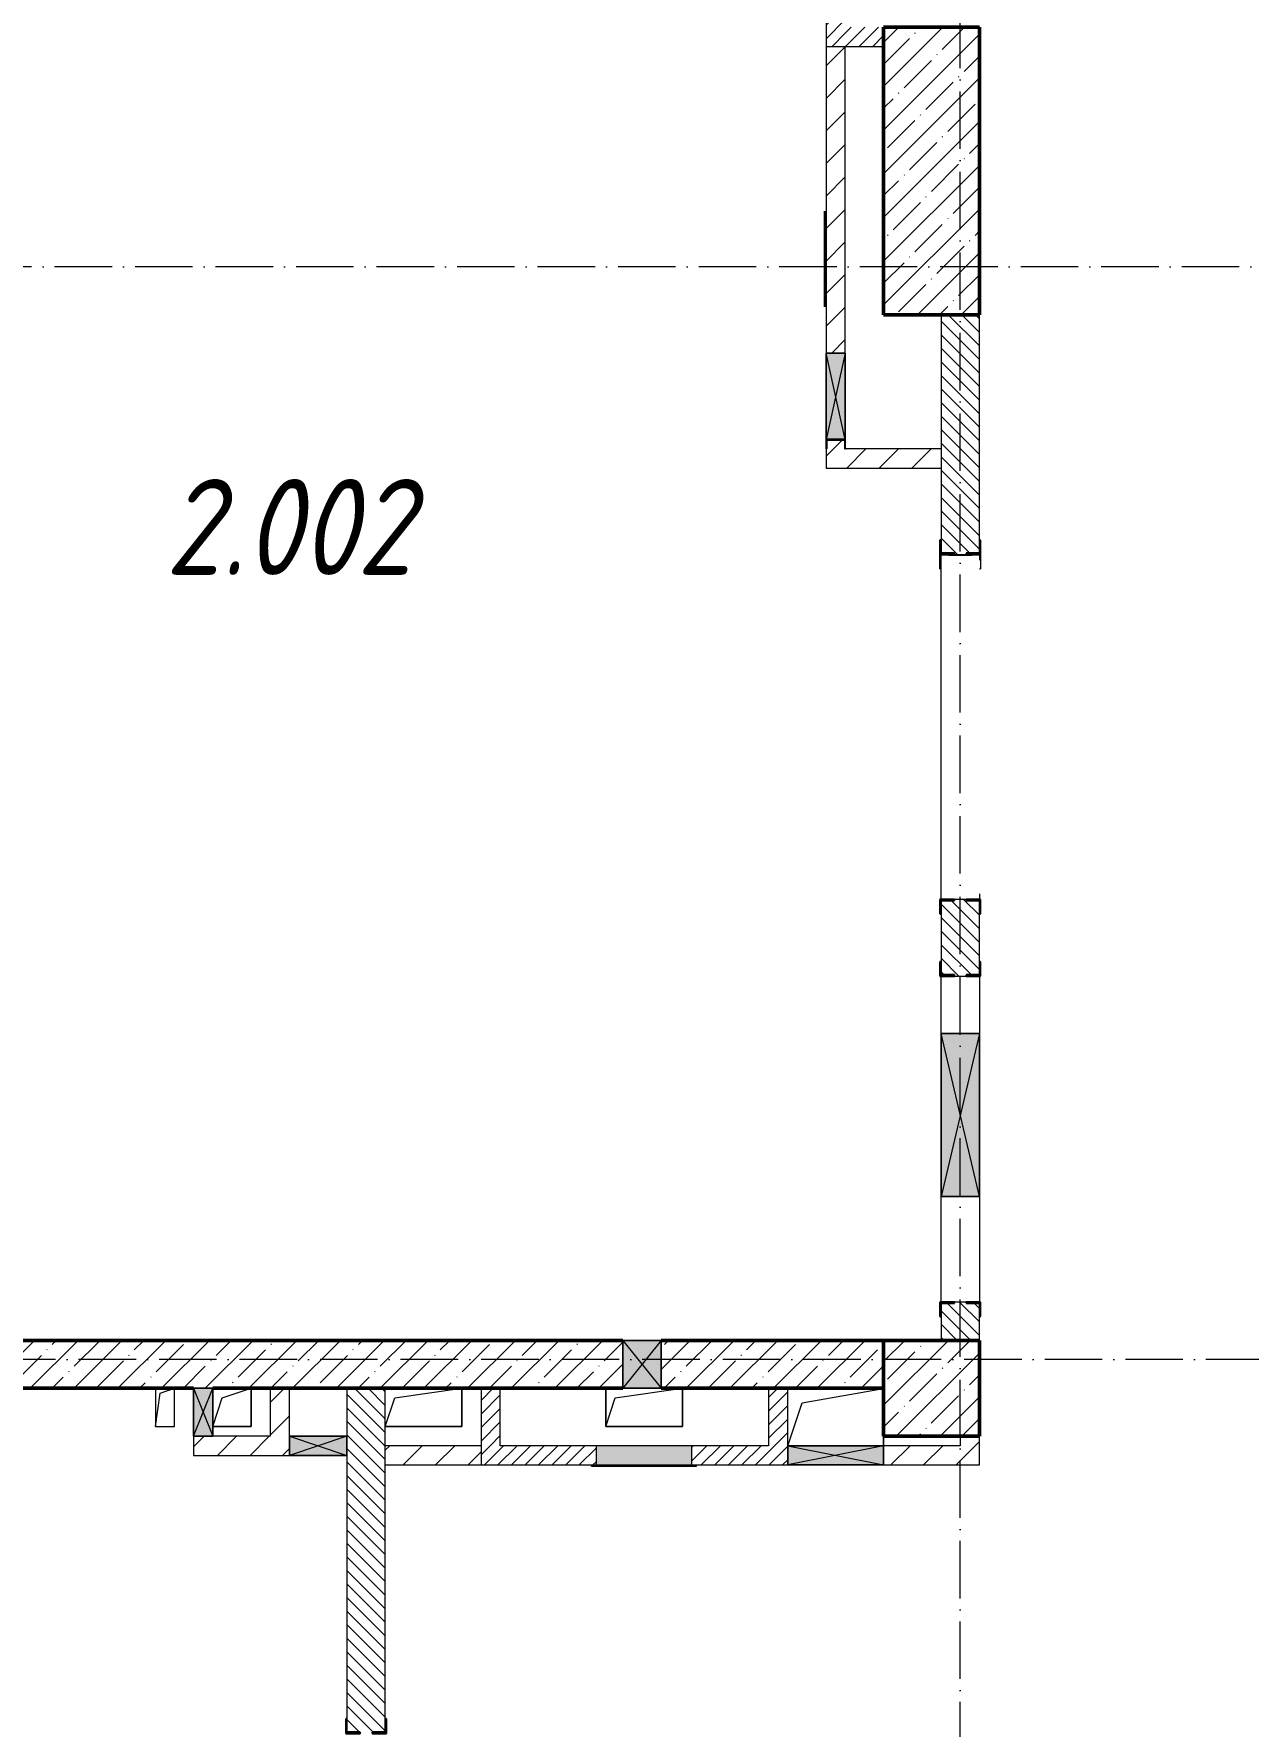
# Model space of a CAD drawing. Header units: millimetres. Extents: x -213536 to 1564669, y -45299 to 942238.
# Drawn here: x 544899 to 551235, y 637213 to 646041 of the extents above; entities that cross this region are included whole.
import ezdxf

# ---------------------------------------------------------------- set-up
doc = ezdxf.new("R2010")
doc.units = ezdxf.units.MM
doc.linetypes.add('50_200_ШТРИХ_1Т_ш5_п1_п1_', pattern=[700, 500, -100, 0, -100])
for name, color, linetype, lineweight in [('3.1) ЖБ окна 1.2 м', 102, 'Continuous', 30), ('5) Швы', 2, 'Continuous', 30), ('A-DETL-GENF-OTLN', 7, 'Continuous', 9), ('A-FLOR-____-OTLN', 7, 'Continuous', 9), ('A-GENM-____-MCUT', 7, 'Continuous', 25), ('A-GENM-____-OTLN', 7, 'Continuous', 9), ('A-GENM-____-OTLN-1', 7, 'Continuous', 25), ('A-GLAZ-____-OTLN', 7, 'Continuous', 9), ('A-WALL-____-MCUT', 7, 'Continuous', 13), ('A-WALL-____-MCUT-1', 7, 'Continuous', 9), ('A-WALL-____-MCUT-2', 7, 'Continuous', 50), ('A-WALL-____-PATT-1', 7, 'Continuous', 9), ('A-WALL-FNSH-MCUT-1', 7, 'Continuous', 9), ('I-WALL-____-OTLN', 7, 'Continuous', 9), ('S-COLS-____-MCUT', 7, 'Continuous', 50), ('S-COLS-____-OTLN', 7, 'Continuous', 9), ('S-GRID-____-OTLN-1', 7, '50_200_ШТРИХ_1Т_ш5_п1_п1_', 9), ('Марки помещений', 7, 'Continuous', 9)]:
    doc.layers.add(name, color=color, linetype=linetype, lineweight=lineweight)
doc.layers.add('A-GLAZ-____-OTLN-1', color=7, linetype='Continuous', lineweight=9, true_color=0xc0c0c0)
doc.styles.add('ISOCPEUR_I_2', font='isocpeui.ttf', dxfattribs={"width": 0.85, "height": 2.3})
pattern_1 = [(135, (544282.637, 571544.04), (-35.35534, -35.35534), [])]
pattern_2 = [(45, (544282.637, 571544.04), (-35.35534, 35.35534), [])]
pattern_3 = [(45, (544282.64, 571544.04), (-84.85281, 84.85281), [])]

# ---------------------------------------------------------------- blocks, each defined once
blk = doc.blocks.new('BSC_Колонна _Прямоугольная - 500х500-V23-АР1_План отверстий 2 этажа в осях 1-64_Ю-ЯЯ')
at = {"layer": 'S-COLS-____-OTLN'}
h = blk.add_hatch(dxfattribs=at)
h.set_pattern_fill('FP_32', color=256, style=0, pattern_type=2)
h.set_pattern_definition([(45, (-5300, -67431.04), (-114.04925, 114.04925), []), (45, (-5185.95, -67431.04), (-114.04925, 114.04925), [201.613, -40.323, 3.353, -36.97])])
h.paths.add_polyline_path([(-250, -250), (250, -250), (250, 250), (-250, 250)], flags=0)
at = {"layer": 'S-COLS-____-MCUT'}
for p, q in [((250, 250), (-250, 250)), ((-250, 250), (-250, -250)), ((250, -250), (250, 250)), ((-250, -250), (250, -250))]:
    blk.add_line(p, q, dxfattribs=at)
blk = doc.blocks.new('BSC_Колонна _Прямоугольная - 500х1500-25984399-АР1_План отверстий 2 этажа в осях 1-64_Ю-ЯЯ')
at = {"layer": 'S-COLS-____-OTLN'}
h = blk.add_hatch(dxfattribs=at)
h.set_pattern_fill('FP_161', color=256, style=0, pattern_type=2)
h.set_pattern_definition([(45, (-5300, -73781.04), (-114.04925, 114.04925), []), (45, (-5185.95, -73781.04), (-114.04925, 114.04925), [201.613, -40.323, 3.353, -36.97])])
h.paths.add_polyline_path([(-250, -750), (250, -750), (250, 750), (-250, 750), (-250, -412.3)], flags=0)
at = {"layer": 'S-COLS-____-MCUT'}
for p, q in [((250, 750), (-250, 750)), ((-250, 750), (-250, -750)), ((250, -750), (250, 750)), ((-250, -750), (250, -750))]:
    blk.add_line(p, q, dxfattribs=at)
blk = doc.blocks.new('154_Стойка_СКБ_Уголок - СМ-2180_200-28268025-АР1_План отверстий 2 этажа в осях 1-64_Ю-ЯЯ')
at = {"layer": 'A-GENM-____-MCUT'}
for p, q in [((125, 156), (125, 81)), ((200, 156), (125, 156)), ((131, 81), (131, 150)), ((131, 150), (200, 150)), ((200, 150), (200, 156)), ((125, 81), (131, 81)), ((131, 19), (125, 19)), ((125, 19), (125, -56)), ((131, -50), (131, 19)), ((125, -56), (200, -56)), ((200, -50), (131, -50)), ((200, -56), (200, -50))]:
    blk.add_line(p, q, dxfattribs=at)
blk = doc.blocks.new('Фахверк_СКБ_Уголок - 200_3960_зеркало-28268689-АР1_План отверстий 2 этажа в осях 1-64_Ю-ЯЯ')
at = {"layer": 'A-GENM-____-MCUT'}
for p, q in [((200, 156), (125, 156)), ((125, 156), (125, 81)), ((131, 81), (131, 150)), ((131, 150), (200, 150)), ((200, 150), (200, 156)), ((125, 81), (131, 81)), ((131, 19), (125, 19)), ((125, 19), (125, -56)), ((131, -50), (131, 19)), ((125, -56), (200, -56)), ((200, -50), (131, -50)), ((200, -56), (200, -50))]:
    blk.add_line(p, q, dxfattribs=at)
blk = doc.blocks.new('Фахверк_СКБ_Уголок - 200_3960-28268576-АР1_План отверстий 2 этажа в осях 1-64_Ю-ЯЯ')
at = {"layer": 'A-GENM-____-MCUT'}
for p, q in [((200, 156), (125, 156)), ((125, 156), (125, 81)), ((131, 81), (131, 150)), ((131, 150), (200, 150)), ((200, 150), (200, 156)), ((125, 81), (131, 81)), ((131, 19), (125, 19)), ((125, 19), (125, -56)), ((131, -50), (131, 19)), ((125, -56), (200, -56)), ((200, -50), (131, -50)), ((200, -56), (200, -50))]:
    blk.add_line(p, q, dxfattribs=at)
blk = doc.blocks.new('154_Стойка_СКБ_Уголок - СМ-2480_200-28346303-АР1_План отверстий 2 этажа в осях 1-64_Ю-ЯЯ')
at = {"layer": 'A-GENM-____-MCUT'}
for p, q in [((125, 156), (125, 81)), ((200, 156), (125, 156)), ((131, 81), (131, 150)), ((131, 150), (200, 150)), ((200, 150), (200, 156)), ((125, 81), (131, 81)), ((131, 19), (125, 19)), ((125, 19), (125, -56)), ((131, -50), (131, 19)), ((125, -56), (200, -56)), ((200, -50), (131, -50)), ((200, -56), (200, -50))]:
    blk.add_line(p, q, dxfattribs=at)
blk = doc.blocks.new('Стойка_Влож_Полоса боковая - Полоса-V150-АР1_План отверстий 2 этажа в осях 1-64_Ю-ЯЯ')
at = {"layer": 'A-GENM-____-OTLN'}
for p, q in [((-5, 60), (0, 60)), ((-5, -60), (-5, 60)), ((0, 31), (0, -31)), ((0, -60), (-5, -60))]:
    blk.add_line(p, q, dxfattribs=at)
blk = doc.blocks.new('Стойка_Влож_Уголок_Опорный - Уголок-28213941-АР1_План отверстий 2 этажа в осях 1-64_Ю-ЯЯ')
at = {"layer": 'A-GENM-____-OTLN'}
for p, q in [((-212, -6), (-212, 0)), ((0, 0), (0, -6)), ((-212, -75), (-212, -6)), ((-212, -6), (-206, -6)), ((-212, -75), (-206, -75)), ((-6, -6), (0, -6)), ((-6, -75), (0, -75)), ((0, -6), (0, -75))]:
    blk.add_line(p, q, dxfattribs=at)
blk = doc.blocks.new('АР_Перемычка - АР_Перемычка-28444941-АР1_План отверстий 2 этажа в осях 1-64_Ю-ЯЯ')
at = {"layer": 'A-GENM-____-OTLN'}
blk.add_line((-400, -100), (-392, -100), dxfattribs=at)
blk = doc.blocks.new('AR_Отверстие прямоугольное _в плите_ - AR_Отверстие прямоугольное _в плите_-V166-АР1_План отверстий 2 этажа в осях 1-64_Ю-ЯЯ')
at = {"layer": 'A-GENM-____-OTLN'}
for p, q in [((-50, 100), (-50, -100)), ((-25, 75), (50, 100)), ((50, -100), (50, 100)), ((-50, -100), (-25, 75)), ((-50, -100), (50, -100))]:
    blk.add_line(p, q, dxfattribs=at)
blk = doc.blocks.new('AR_Отверстие прямоугольное _в плите_ - AR_Отверстие прямоугольное _в плите_-V187-АР1_План отверстий 2 этажа в осях 1-64_Ю-ЯЯ')
at = {"layer": 'A-GENM-____-OTLN'}
for p, q in [((250, 150), (-250, 150)), ((-175, 75), (250, 150)), ((-249.9, -149.7), (-175, 75)), ((250, -149.7), (250, -99.7))]:
    blk.add_line(p, q, dxfattribs=at)
blk = doc.blocks.new('AR_Отверстие прямоугольное _в плите_ - AR_Отверстие прямоугольное _в плите_-V192-АР1_План отверстий 2 этажа в осях 1-64_Ю-ЯЯ')
at = {"layer": 'A-GENM-____-OTLN'}
for p, q in [((-50, 50), (100, 100)), ((100, -100), (100, 100)), ((-100, -100), (-50, 50)), ((-100, -100), (100, -100))]:
    blk.add_line(p, q, dxfattribs=at)
blk = doc.blocks.new('AR_Отверстие прямоугольное _в плите_ - AR_Отверстие прямоугольное _в плите_-30459223-АР1_План отверстий 2 этажа в осях 1-64_Ю-ЯЯ')
at = {"layer": 'A-GENM-____-OTLN'}
for p, q in [((-150, 50), (200, 100)), ((200, -100), (200, 100)), ((-200, -100), (-150, 50)), ((-200, -100), (200, -100))]:
    blk.add_line(p, q, dxfattribs=at)
blk = doc.blocks.new('AR_Отверстие прямоугольное _в плите_ - AR_Отверстие прямоугольное _в плите_-V202-АР1_План отверстий 2 этажа в осях 1-64_Ю-ЯЯ')
at = {"layer": 'A-GENM-____-OTLN'}
for p, q in [((-200, 100), (-200, -100)), ((-150, 50), (200, 100)), ((200, -100), (200, 100)), ((-200, -100), (-150, 50)), ((-200, -100), (200, -100))]:
    blk.add_line(p, q, dxfattribs=at)
blk = doc.blocks.new('AR_Отверстие прямоугольное _в стене_ - AR_Отверстие прямоугольное _в стене__ВК-32405659-АР1_План отверстий 2 этажа в осях 1-64_Ю-ЯЯ')
at = {"layer": 'A-GLAZ-____-OTLN-1'}
blk.add_hatch(color=256, dxfattribs=at).paths.add_polyline_path([(100, -125), (100, 125), (-100, 125), (-100, -125)], flags=0)
at = {"layer": 'A-DETL-GENF-OTLN'}
for p, q in [((-100, -125), (-100, 125)), ((-100, 125), (100, 125)), ((100, 125), (-100, -125)), ((-100, 125), (100, -125)), ((100, 125), (-100, 125)), ((-100, 125), (-100, -125)), ((100, 125), (100, -125)), ((100, -125), (100, 125)), ((100, -125), (-100, -125)), ((-100, -125), (100, -125))]:
    blk.add_line(p, q, dxfattribs=at)
blk = doc.blocks.new('AR_Отверстие Ниша - Лючок-32406216-АР1_План отверстий 2 этажа в осях 1-64_Ю-ЯЯ')
at = {"layer": 'A-GLAZ-____-OTLN'}
blk.add_hatch(color=256, dxfattribs=at).paths.add_polyline_path([(250, -50), (250, 50), (-250, 50), (-250, -50)], flags=0)
for p, q in [((250, 50), (-250, 50)), ((-250, 50), (-250, -50)), ((250, -50), (250, 50)), ((-250, -50), (250, -50))]:
    blk.add_line(p, q, dxfattribs=at)
blk = doc.blocks.new('Л_Общий_Лючок - Лючок-29683801-АР1_План отверстий 2 этажа в осях 1-64_Ю-ЯЯ')
at = {"layer": 'A-GLAZ-____-OTLN-1'}
blk.add_hatch(color=256, dxfattribs=at).paths.add_polyline_path([(-24, 0), (524, 0), (524, 6), (-24, 6)], flags=0)
at = {"layer": 'A-GLAZ-____-OTLN'}
for p, q in [((524, 6), (-24, 6)), ((-24, 6), (-24, 0)), ((524, 6), (524, 0))]:
    blk.add_line(p, q, dxfattribs=at)
blk = doc.blocks.new('AR_Отверстие прямоугольное _в стене__БезПР - AR_Отверстие прямоугольное _в стене__БезПР-36788609-АР1_План отверстий 2 этажа в осях 1-64_Ю-ЯЯ')
at = {"layer": 'A-GLAZ-____-OTLN'}
blk.add_hatch(color=256, dxfattribs=at).paths.add_polyline_path([(-125, -50), (125, -50), (125, 50), (-125, 50)], flags=0)
at = {"layer": 'A-DETL-GENF-OTLN'}
for p, q in [((-125, -50), (-125, 50)), ((-125, 50), (125, 50)), ((125, 50), (-125, -50)), ((-125, 50), (125, -50)), ((125, 50), (-125, 50)), ((-125, 50), (-125, -50)), ((125, 50), (125, -50)), ((125, -50), (125, 50)), ((125, -50), (-125, -50)), ((-125, -50), (125, -50))]:
    blk.add_line(p, q, dxfattribs=at)
blk = doc.blocks.new('AR_Отверстие прямоугольное _в стене__БезПР - AR_Отверстие прямоугольное _в стене__БезПР-36428157-АР1_План отверстий 2 этажа в осях 1-64_Ю-ЯЯ')
at = {"layer": 'A-GLAZ-____-OTLN'}
blk.add_hatch(color=256, dxfattribs=at).paths.add_polyline_path([(150, -50), (150, 50), (-150, 50), (-150, -50)], flags=0)
at = {"layer": 'A-DETL-GENF-OTLN'}
for p, q in [((-150, -50), (-150, 50)), ((-150, 50), (150, 50)), ((150, 50), (-150, -50)), ((-150, 50), (150, -50)), ((150, 50), (-150, 50)), ((-150, 50), (-150, -50)), ((150, 50), (150, -50)), ((150, -50), (150, 50)), ((150, -50), (-150, -50)), ((-150, -50), (150, -50))]:
    blk.add_line(p, q, dxfattribs=at)
at = {"layer": 'A-GLAZ-____-OTLN'}
blk.add_line((150, 50), (-150, 50), dxfattribs=at)
blk = doc.blocks.new('AR_Отверстие прямоугольное _в стене_ - AR_Отверстие прямоугольное _в стене__ОВ-36798040-АР1_План отверстий 2 этажа в осях 1-64_Ю-ЯЯ')
at = {"layer": 'A-GLAZ-____-OTLN'}
blk.add_hatch(color=256, dxfattribs=at).paths.add_polyline_path([(425, -100), (425, 100), (-425, 100), (-425, -100)], flags=0)
at = {"layer": 'A-DETL-GENF-OTLN'}
for p, q in [((-425, -100), (-425, 100)), ((-425, 100), (425, 100)), ((425, 100), (-425, -100)), ((-425, 100), (425, -100)), ((425, 100), (-425, 100)), ((-425, 100), (-425, -100)), ((425, 100), (425, -100)), ((425, -100), (425, 100)), ((425, -100), (-425, -100)), ((-425, -100), (425, -100))]:
    blk.add_line(p, q, dxfattribs=at)
blk = doc.blocks.new('AR_Отверстие прямоугольное _в стене__БезПР - AR_Отверстие прямоугольное _в стене__БезПР-36788837-АР1_План отверстий 2 этажа в осях 1-64_Ю-ЯЯ')
at = {"layer": 'A-GLAZ-____-OTLN'}
blk.add_hatch(color=256, dxfattribs=at).paths.add_polyline_path([(250, -50), (250, 50), (-250, 50), (-250, -50)], flags=0)
at = {"layer": 'A-DETL-GENF-OTLN'}
for p, q in [((-250, -50), (-250, 50)), ((-250, 50), (250, 50)), ((250, 50), (-250, -50)), ((-250, 50), (250, -50)), ((250, 50), (-250, 50)), ((-250, 50), (-250, -50)), ((250, 50), (250, -50)), ((250, -50), (250, 50)), ((250, -50), (-250, -50)), ((-250, -50), (250, -50))]:
    blk.add_line(p, q, dxfattribs=at)
at = {"layer": 'A-GLAZ-____-OTLN'}
blk.add_line((250, 50), (-250, 50), dxfattribs=at)
blk = doc.blocks.new('AR_Отверстие прямоугольное _в стене_ - AR_Отверстие прямоугольное _в стене__ОВ-36797345-АР1_План отверстий 2 этажа в осях 1-64_Ю-ЯЯ')
at = {"layer": 'A-GLAZ-____-OTLN'}
blk.add_hatch(color=256, dxfattribs=at).paths.add_polyline_path([(225, 50), (-225, 50), (-225, -50), (225, -50), (225, 47)], flags=0)
at = {"layer": 'A-DETL-GENF-OTLN'}
for p, q in [((-225, -50), (-225, 50)), ((-225, 50), (225, 50)), ((225, 50), (-225, -50)), ((-225, 50), (225, -50)), ((225, 50), (-225, 50)), ((-225, 50), (-225, -50)), ((225, -50), (-225, -50)), ((-225, -50), (225, -50))]:
    blk.add_line(p, q, dxfattribs=at)
blk = doc.blocks.new('154_Фахверк_СКБ_Швеллер - Тип_100_3960_зеркало-36793856-АР1_План отверстий 2 этажа в осях 1-64_Ю-ЯЯ')
at = {"layer": 'A-GENM-____-MCUT'}
for p, q in [((175, 50), (125, 50)), ((125, 50), (125, -50)), ((128, 47), (175, 47)), ((128, -47), (128, 47)), ((175, 47), (175, 50)), ((125, -50), (175, -50)), ((175, -47), (128, -47)), ((175, -50), (175, -47))]:
    blk.add_line(p, q, dxfattribs=at)
blk = doc.blocks.new('2этаж')
at = {"layer": 'S-GRID-____-OTLN-1', "color": 251, "ltscale": 0.6, "true_color": 0x636466}
for p, q in [((-10141.7, 511907.5), (-10141.7, 549908.8)), ((8958.3, 532297), (-20260.4, 532297)), ((88482.7, 526597), (-20260.4, 526597))]:
    blk.add_line(p, q, dxfattribs=at)

msp = doc.modelspace()

# ---------------------------------------------------------------- hatches: boundary and pattern name
at = {"layer": 'A-WALL-____-PATT-1'}
h = msp.add_hatch(dxfattribs=at)
h.set_pattern_fill('FP_5', color=256, style=0, pattern_type=2)
h.set_pattern_definition(pattern_2)
h.paths.add_polyline_path([(549132.6, 645975.1), (549132.6, 648175.1), (549032.6, 648175.1), (549032.6, 645975.1)], flags=0)
h = msp.add_hatch(dxfattribs=at)
h.set_pattern_fill('FP_5', color=256, style=0, pattern_type=2)
h.set_pattern_definition(pattern_2)
h.paths.add_polyline_path([(549332.6, 645975.1), (549332.6, 646075.1), (549132.6, 646075.1), (549132.6, 645975.1)], flags=0)
h = msp.add_hatch(dxfattribs=at)
h.set_pattern_fill('FP_4', color=256, style=0, pattern_type=2)
h.set_pattern_definition(pattern_3)
h.paths.add_polyline_path([(549129.6, 643875.1), (549129.6, 643922.1), (549035.6, 643922.1), (549035.6, 643875.1), (549082.6, 643875.1)], flags=0)
h.paths.add_polyline_path([(549132.6, 644375.1), (549132.6, 645975.1), (549032.6, 645975.1), (549032.6, 644375.1)], flags=0)
h = msp.add_hatch(dxfattribs=at)
h.set_pattern_fill('FP_6', color=256, style=0, pattern_type=2)
h.set_pattern_definition(pattern_1)
h.paths.add_polyline_path([(549832.6, 639225.1), (549832.6, 639419.1), (549763.6, 639419.1), (549763.6, 639425.1), (549701.6, 639425.1), (549701.6, 639419.1), (549632.6, 639419.1), (549632.6, 639225.1), (549826.6, 639225.1)], flags=0)
h.paths.add_polyline_path([(549701.6, 641125.1), (549763.6, 641125.1), (549763.6, 641131.1), (549832.6, 641131.1), (549832.6, 641519.1), (549763.6, 641519.1), (549763.6, 641525.1), (549701.6, 641525.1), (549701.6, 641519.1), (549632.6, 641519.1), (549632.6, 641131.1), (549701.6, 641131.1)], flags=0)
h.paths.add_polyline_path([(549763.6, 643325.1), (549763.6, 643331.1), (549832.6, 643331.1), (549832.6, 644575.1), (549632.6, 644575.1), (549632.6, 643331.1), (549701.6, 643331.1), (549701.6, 643325.1)], flags=0)
h = msp.add_hatch(dxfattribs=at)
h.set_pattern_fill('FP_4', color=256, style=0, pattern_type=2)
h.set_pattern_definition(pattern_3)
h.paths.add_polyline_path([(549132.6, 643775.1), (549632.6, 643775.1), (549632.6, 643875.1), (549032.6, 643875.1), (549032.6, 643775.1), (549129.6, 643775.1)], flags=0)
h = msp.add_hatch(dxfattribs=at)
h.set_pattern_fill('FP_13', color=256, style=0, pattern_type=2)
h.set_pattern_definition([(45, (544282.64, 571544.04), (-114.04925, 114.04925), []), (45, (544396.69, 571544.04), (-114.04925, 114.04925), [201.612, -40.322, 3.353, -36.97])])
h.paths.add_polyline_path([(549332.6, 638975.1), (549332.6, 639225.1), (548172.6, 639225.1), (548172.6, 638975.1)], flags=0)
h.paths.add_polyline_path([(547972.6, 638975.1), (547972.6, 639225.1), (542332.6, 639225.1), (542332.6, 638975.1), (547802.5, 638975.1)], flags=0)
h = msp.add_hatch(dxfattribs=at)
h.set_pattern_fill('FP_4', color=256, style=0, pattern_type=2)
h.set_pattern_definition(pattern_3)
h.paths.add_polyline_path([(546232.6, 638725.1), (546232.6, 638975.1), (546132.6, 638975.1), (546132.6, 638725.1)], flags=0)
h = msp.add_hatch(dxfattribs=at)
h.set_pattern_fill('FP_6', color=256, style=0, pattern_type=2)
h.set_pattern_definition(pattern_1)
h.paths.add_polyline_path([(546732.6, 633575.1), (546732.6, 636019.1), (546663.6, 636019.1), (546663.6, 636025.1), (546601.6, 636025.1), (546601.6, 636019.1), (546532.6, 636019.1), (546532.6, 633575.1)], flags=0)
h.paths.add_polyline_path([(546663.6, 637175.1), (546663.6, 637181.1), (546732.6, 637181.1), (546732.6, 638975.1), (546532.6, 638975.1), (546532.6, 637181.1), (546601.6, 637181.1), (546601.6, 637175.1)], flags=0)
h = msp.add_hatch(dxfattribs=at)
h.set_pattern_fill('FP_5', color=256, style=0, pattern_type=2)
h.set_pattern_definition(pattern_2)
h.paths.add_polyline_path([(547332.6, 638675.1), (547332.6, 638975.1), (547232.6, 638975.1), (547232.6, 638675.1)], flags=0)
h = msp.add_hatch(dxfattribs=at)
h.set_pattern_fill('FP_5', color=256, style=0, pattern_type=2)
h.set_pattern_definition(pattern_2)
h.paths.add_polyline_path([(548832.6, 638675.1), (548832.6, 638975.1), (548732.6, 638975.1), (548732.6, 638675.1)], flags=0)
h = msp.add_hatch(dxfattribs=at)
h.set_pattern_fill('FP_4', color=256, style=0, pattern_type=2)
h.set_pattern_definition(pattern_3)
h.paths.add_polyline_path([(545832.6, 638625.1), (545832.6, 638725.1), (545732.6, 638725.1), (545732.6, 638625.1)], flags=0)
h = msp.add_hatch(dxfattribs=at)
h.set_pattern_fill('FP_4', color=256, style=0, pattern_type=2)
h.set_pattern_definition(pattern_3)
h.paths.add_polyline_path([(546232.6, 638625.1), (546232.6, 638725.1), (545832.6, 638725.1), (545832.6, 638625.1), (546035, 638625.1)], flags=0)
h = msp.add_hatch(dxfattribs=at)
h.set_pattern_fill('FP_4', color=256, style=0, pattern_type=2)
h.set_pattern_definition(pattern_3)
h.paths.add_polyline_path([(549832.6, 638575.1), (549832.6, 638725.1), (549732.6, 638725.1), (549732.6, 638575.1)], flags=0)
h = msp.add_hatch(dxfattribs=at)
h.set_pattern_fill('FP_4', color=256, style=0, pattern_type=2)
h.set_pattern_definition(pattern_3)
h.paths.add_polyline_path([(547232.6, 638575.1), (547232.6, 638675.1), (546732.6, 638675.1), (546732.6, 638575.1)], flags=0)
h = msp.add_hatch(dxfattribs=at)
h.set_pattern_fill('FP_5', color=256, style=0, pattern_type=2)
h.set_pattern_definition(pattern_2)
h.paths.add_polyline_path([(547802.5, 638575.1), (547832.6, 638575.1), (547832.6, 638675.1), (547232.6, 638675.1), (547232.6, 638575.1)], flags=0)
h.paths.add_polyline_path([(548332.6, 638575.1), (548832.6, 638575.1), (548832.6, 638675.1), (548332.6, 638675.1), (548332.6, 638608.4)], flags=0)
h = msp.add_hatch(dxfattribs=at)
h.set_pattern_fill('FP_4', color=256, style=0, pattern_type=2)
h.set_pattern_definition(pattern_3)
h.paths.add_polyline_path([(549332.6, 638575.1), (549732.6, 638575.1), (549732.6, 638675.1), (549332.6, 638675.1)], flags=0)

# ---------------------------------------------------------------- linework, layer by layer
at = {"layer": '5) Швы'}
msp.add_lwpolyline([(549026.6, 644616.2), (549026.6, 645116.2)], dxfattribs=at)
at = {"layer": 'A-FLOR-____-OTLN'}
for p, q in [((546032.6, 638975.1), (546032.6, 638775.1)), ((547132.6, 638975.1), (547132.6, 638775.1)), ((547882.6, 638775.1), (547882.6, 638975.1)), ((548282.6, 638975.1), (548282.6, 638775.1)), ((548832.6, 638974.7), (549332.6, 638974.7)), ((546032.6, 638775.1), (545832.6, 638775.1)), ((547132.6, 638775.1), (546732.6, 638775.1)), ((548282.6, 638775.1), (547882.6, 638775.1)), ((549332.6, 638725.1), (549332.6, 638675.1))]:
    msp.add_line(p, q, dxfattribs=at)
at = {"layer": 'A-WALL-____-MCUT'}
for p, q in [((549632.6, 644575.1), (549632.6, 643400.1)), ((549832.6, 643400.1), (549832.6, 644575.1)), ((549632.6, 641450.1), (549632.6, 641200.1)), ((549763.6, 641525.1), (549701.6, 641525.1)), ((549832.6, 641200.1), (549832.6, 641450.1)), ((549701.6, 641125.1), (549763.6, 641125.1)), ((549763.6, 639425.1), (549701.6, 639425.1)), ((549632.6, 639350.1), (549632.6, 639225.1)), ((549832.6, 639225.1), (549832.6, 639350.1)), ((546532.6, 638975.1), (546532.6, 638725.1)), ((546732.6, 637250.1), (546732.6, 638975.1)), ((546532.6, 638625.1), (546532.6, 637250.1))]:
    msp.add_line(p, q, dxfattribs=at)
at = {"layer": 'A-WALL-____-MCUT-1'}
msp.add_line((549032.6, 645975.1), (549132.6, 645975.1), dxfattribs=at)
at = {"layer": 'A-WALL-____-MCUT-2'}
for p, q in [((547972.6, 639225.1), (542332.6, 639225.1)), ((549332.6, 639225.1), (548172.6, 639225.1)), ((542332.6, 638975.1), (545732.6, 638975.1)), ((545832.6, 638975.1), (547972.6, 638975.1)), ((548172.6, 638975.1), (549332.6, 638975.1))]:
    msp.add_line(p, q, dxfattribs=at)
at = {"layer": 'A-WALL-FNSH-MCUT-1'}
for p, q in [((549032.6, 648175.1), (549032.6, 644375.1)), ((549132.6, 645975.1), (549332.6, 645975.1)), ((549132.6, 644375.1), (549132.6, 645975.1)), ((549032.6, 643875.1), (549032.6, 643775.1)), ((549632.6, 643875.1), (549132.6, 643875.1)), ((549032.6, 643775.1), (549632.6, 643775.1)), ((546132.6, 638975.1), (546132.6, 638725.1)), ((546232.6, 638725.1), (546232.6, 638975.1)), ((547232.6, 638975.1), (547232.6, 638575.1)), ((547332.6, 638675.1), (547332.6, 638975.1)), ((548732.6, 638975.1), (548732.6, 638675.1)), ((548832.6, 638675.1), (548832.6, 638975.1)), ((545732.6, 638725.1), (545732.6, 638625.1)), ((546132.6, 638725.1), (545832.6, 638725.1)), ((549732.6, 638725.1), (549732.6, 638675.1)), ((549832.6, 638575.1), (549832.6, 638725.1)), ((545732.6, 638625.1), (546232.6, 638625.1)), ((547232.6, 638675.1), (546732.6, 638675.1)), ((547832.6, 638675.1), (547332.6, 638675.1)), ((548732.6, 638675.1), (548332.6, 638675.1)), ((549732.6, 638675.1), (549332.6, 638675.1)), ((546732.6, 638575.1), (547832.6, 638575.1)), ((548332.6, 638575.1), (548832.6, 638575.1)), ((549332.6, 638575.1), (549832.6, 638575.1))]:
    msp.add_line(p, q, dxfattribs=at)
at = {"layer": 'I-WALL-____-OTLN'}
for p, q in [((549632.6, 641525.1), (549632.6, 643325.1)), ((549832.6, 643325.1), (549832.6, 643295.1)), ((549832.6, 641555.1), (549832.6, 641525.1)), ((549632.6, 640825.1), (549632.6, 641125.1)), ((549832.6, 641125.1), (549832.6, 640825.1)), ((549632.6, 639425.1), (549632.6, 639975.1)), ((549832.6, 639975.1), (549832.6, 639425.1))]:
    msp.add_line(p, q, dxfattribs=at)

# ---------------------------------------------------------------- block references
at = {"layer": '3.1) ЖБ окна 1.2 м'}
msp.add_blockref('2этаж', (559874.3, 112528.1), dxfattribs=at)
at = {"layer": 'A-GENM-____-OTLN'}
for name, rotation in [('АР_Перемычка - АР_Перемычка-28444941-АР1_План отверстий 2 этажа в осях 1-64_Ю-ЯЯ', 269.9999999999999), ('Стойка_Влож_Полоса боковая - Полоса-V150-АР1_План отверстий 2 этажа в осях 1-64_Ю-ЯЯ', 89.99999999999993)]:
    msp.add_blockref(name, (549732.6, 643325.1), dxfattribs=dict(at, rotation=rotation))
for name, p in [('Стойка_Влож_Уголок_Опорный - Уголок-28213941-АР1_План отверстий 2 этажа в осях 1-64_Ю-ЯЯ', (549838.6, 643325.1)), ('AR_Отверстие прямоугольное _в плите_ - AR_Отверстие прямоугольное _в плите_-V166-АР1_План отверстий 2 этажа в осях 1-64_Ю-ЯЯ', (545583.7, 638875.1)), ('AR_Отверстие прямоугольное _в плите_ - AR_Отверстие прямоугольное _в плите_-V192-АР1_План отверстий 2 этажа в осях 1-64_Ю-ЯЯ', (545932.6, 638875.1)), ('AR_Отверстие прямоугольное _в плите_ - AR_Отверстие прямоугольное _в плите_-30459223-АР1_План отверстий 2 этажа в осях 1-64_Ю-ЯЯ', (546932.6, 638875.1)), ('AR_Отверстие прямоугольное _в плите_ - AR_Отверстие прямоугольное _в плите_-V202-АР1_План отверстий 2 этажа в осях 1-64_Ю-ЯЯ', (548082.6, 638875.1)), ('AR_Отверстие прямоугольное _в плите_ - AR_Отверстие прямоугольное _в плите_-V187-АР1_План отверстий 2 этажа в осях 1-64_Ю-ЯЯ', (549082.6, 638824.7))]:
    msp.add_blockref(name, p, dxfattribs=at)
at = {"layer": 'A-GENM-____-OTLN-1'}
for name, p, rotation in [('154_Фахверк_СКБ_Швеллер - Тип_100_3960_зеркало-36793856-АР1_План отверстий 2 этажа в осях 1-64_Ю-ЯЯ', (549082.6, 644050.1), 269.9999999999999), ('154_Стойка_СКБ_Уголок - СМ-2480_200-28346303-АР1_План отверстий 2 этажа в осях 1-64_Ю-ЯЯ', (549782.6, 643200.1), 89.99999999999991), ('Фахверк_СКБ_Уголок - 200_3960_зеркало-28268689-АР1_План отверстий 2 этажа в осях 1-64_Ю-ЯЯ', (549682.6, 641650.1), 269.9999999999999), ('Фахверк_СКБ_Уголок - 200_3960-28268576-АР1_План отверстий 2 этажа в осях 1-64_Ю-ЯЯ', (549782.6, 641000.1), 89.99999999999991), ('Фахверк_СКБ_Уголок - 200_3960_зеркало-28268689-АР1_План отверстий 2 этажа в осях 1-64_Ю-ЯЯ', (549682.6, 639550.1), 269.9999999999999), ('154_Стойка_СКБ_Уголок - СМ-2180_200-28268025-АР1_План отверстий 2 этажа в осях 1-64_Ю-ЯЯ', (546682.6, 637050.1), 89.99999999999991)]:
    msp.add_blockref(name, p, dxfattribs=dict(at, rotation=rotation))
at = {"layer": 'A-GLAZ-____-OTLN'}
for name, p, rotation in [('AR_Отверстие прямоугольное _в стене_ - AR_Отверстие прямоугольное _в стене__ОВ-36797345-АР1_План отверстий 2 этажа в осях 1-64_Ю-ЯЯ', (549082.6, 644150.1), 269.9999999999999), ('AR_Отверстие прямоугольное _в стене_ - AR_Отверстие прямоугольное _в стене__ОВ-36798040-АР1_План отверстий 2 этажа в осях 1-64_Ю-ЯЯ', (549732.6, 640400.1), 269.9999999999999), ('AR_Отверстие прямоугольное _в стене__БезПР - AR_Отверстие прямоугольное _в стене__БезПР-36788609-АР1_План отверстий 2 этажа в осях 1-64_Ю-ЯЯ', (545782.6, 638850.1), 89.9999999999999), ('Л_Общий_Лючок - Лючок-29683801-АР1_План отверстий 2 этажа в осях 1-64_Ю-ЯЯ', (548332.6, 638575.1), 180)]:
    msp.add_blockref(name, p, dxfattribs=dict(at, rotation=rotation))
for name, p in [('AR_Отверстие прямоугольное _в стене_ - AR_Отверстие прямоугольное _в стене__ВК-32405659-АР1_План отверстий 2 этажа в осях 1-64_Ю-ЯЯ', (548072.6, 639100.1)), ('AR_Отверстие прямоугольное _в стене__БезПР - AR_Отверстие прямоугольное _в стене__БезПР-36428157-АР1_План отверстий 2 этажа в осях 1-64_Ю-ЯЯ', (546382.6, 638675.1)), ('AR_Отверстие Ниша - Лючок-32406216-АР1_План отверстий 2 этажа в осях 1-64_Ю-ЯЯ', (548082.6, 638625.1)), ('AR_Отверстие прямоугольное _в стене__БезПР - AR_Отверстие прямоугольное _в стене__БезПР-36788837-АР1_План отверстий 2 этажа в осях 1-64_Ю-ЯЯ', (549082.6, 638625.1))]:
    msp.add_blockref(name, p, dxfattribs=at)
at = {"layer": 'S-COLS-____-OTLN'}
for name, p in [('BSC_Колонна _Прямоугольная - 500х1500-25984399-АР1_План отверстий 2 этажа в осях 1-64_Ю-ЯЯ', (549582.6, 645325.1)), ('BSC_Колонна _Прямоугольная - 500х500-V23-АР1_План отверстий 2 этажа в осях 1-64_Ю-ЯЯ', (549582.6, 638975.1))]:
    msp.add_blockref(name, p, dxfattribs=at)

# ---------------------------------------------------------------- texts
at = {"layer": 'Марки помещений', "insert": (545584.7, 643718.3), "char_height": 500, "width": 785.654, "attachment_point": 1, "style": 'ISOCPEUR_I_2'}
msp.add_mtext('2.002', dxfattribs=at)

doc.saveas('drawing.dxf')
